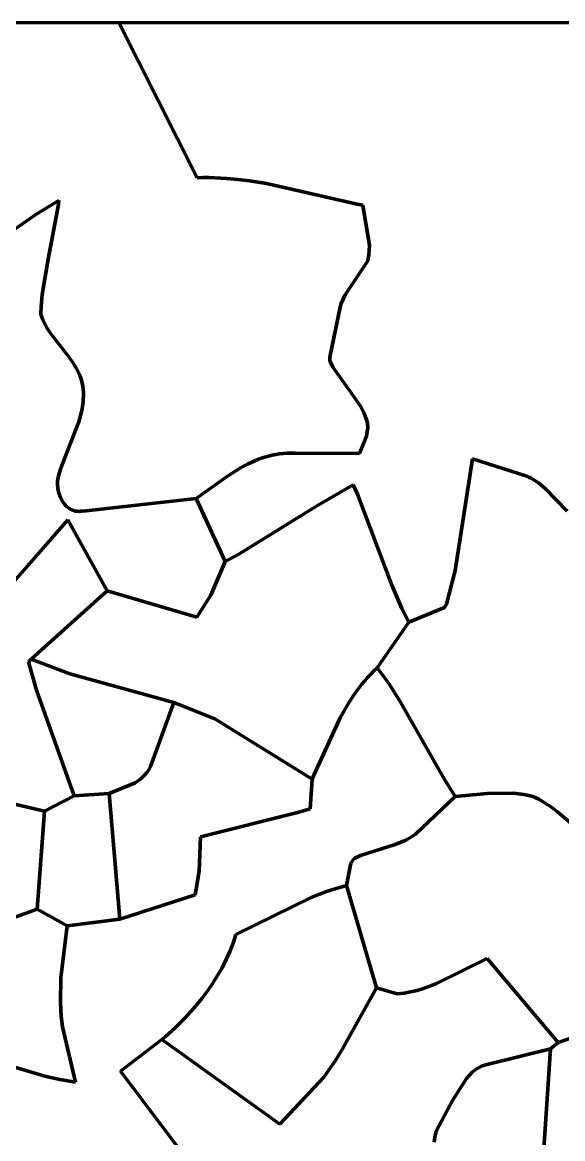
# Model space of a CAD drawing. Header units: millimetres. Extents: x 0 to 10.4, y 0 to 7.8.
# Drawn here: x 2.149 to 3.561, y 4.905 to 7.819 of the extents above; entities that cross this region are included whole.
import ezdxf

# ---------------------------------------------------------------- set-up
doc = ezdxf.new("R2010")
doc.units = ezdxf.units.MM
for name, color, linetype, lineweight in [('color#676767ff', 7, 'CONTINUOUS', 100), ('color#6b6b6bff', 7, 'CONTINUOUS', 100), ('color#6d6d6dff', 7, 'CONTINUOUS', 100), ('color#707070ff', 7, 'CONTINUOUS', 100), ('color#717171ff', 7, 'CONTINUOUS', 100), ('color#747474ff', 7, 'CONTINUOUS', 100), ('color#767676ff', 7, 'CONTINUOUS', 100), ('color#7c7c7cff', 7, 'CONTINUOUS', 100), ('color#7e7e7eff', 7, 'CONTINUOUS', 100), ('color#818181ff', 7, 'CONTINUOUS', 100), ('color#858585ff', 7, 'CONTINUOUS', 100), ('color#878787ff', 7, 'CONTINUOUS', 100), ('color#8f8f8fff', 7, 'CONTINUOUS', 100)]:
    doc.layers.add(name, color=color, linetype=linetype, lineweight=lineweight)

msp = doc.modelspace()

# ---------------------------------------------------------------- linework, layer by layer
at = {"layer": 'color#676767ff'}
for p, q in [((2.9034, 5.5339), (2.9441, 5.5497)), ((2.9441, 5.5497), (2.9753, 5.5597)), ((2.9753, 5.5597), (2.9965, 5.5654)), ((2.9965, 5.5654), (3.0749, 5.2984)), ((2.707, 5.4375), (2.9034, 5.5339)), ((2.0933, 5.4695), (2.1875, 5.5038)), ((2.1875, 5.5038), (2.2658, 5.4605)), ((2.2658, 5.4605), (2.2497, 5.3242)), ((2.6996, 5.4152), (2.707, 5.4375)), ((2.6815, 5.372), (2.6911, 5.3933)), ((2.6911, 5.3933), (2.6996, 5.4152)), ((2.6709, 5.351), (2.6815, 5.372)), ((2.6593, 5.3306), (2.6709, 5.351)), ((2.2497, 5.3242), (2.2482, 5.2603)), ((2.6335, 5.2913), (2.6468, 5.3107)), ((2.6468, 5.3107), (2.6593, 5.3306)), ((2.6195, 5.2724), (2.6335, 5.2913)), ((3.0749, 5.2984), (2.986, 5.1389)), ((2.2482, 5.2603), (2.2506, 5.2239)), ((2.597, 5.245), (2.6195, 5.2724)), ((2.2506, 5.2239), (2.2542, 5.1966)), ((2.5481, 5.1941), (2.5732, 5.2189)), ((2.5732, 5.2189), (2.597, 5.245)), ((2.2542, 5.1966), (2.2874, 5.0518)), ((2.522, 5.1706), (2.5481, 5.1941)), ((2.5131, 5.1631), (2.522, 5.1706)), ((2.8217, 4.9424), (2.5131, 5.1631)), ((2.2076, 5.068), (1.9864, 5.1334)), ((2.986, 5.1389), (2.9676, 5.1085)), ((2.9676, 5.1085), (2.9365, 5.0655)), ((2.2472, 5.059), (2.2076, 5.068)), ((2.2874, 5.0518), (2.2472, 5.059)), ((2.9365, 5.0655), (2.8217, 4.9424))]:
    msp.add_line(p, q, dxfattribs=at)
at = {"layer": 'color#6b6b6bff'}
for p, q in [((2.0221, 6.2403), (2.2681, 6.5205)), ((2.2681, 6.5205), (2.3704, 6.3354)), ((2.3704, 6.3354), (2.1719, 6.1567)), ((2.1719, 6.1567), (2.1653, 6.1494)), ((2.1653, 6.1494), (2.1858, 6.0757)), ((2.1858, 6.0757), (2.2846, 5.7998)), ((2.2066, 5.7601), (2.0716, 5.7912)), ((2.2846, 5.7998), (2.2066, 5.7601))]:
    msp.add_line(p, q, dxfattribs=at)
at = {"layer": 'color#6d6d6dff'}
for p, q in [((3.2299, 5.3092), (3.3637, 5.3748)), ((3.3637, 5.3748), (3.5496, 5.1558)), ((3.1973, 5.2969), (3.2299, 5.3092)), ((2.986, 5.1389), (3.0749, 5.2984)), ((3.0749, 5.2984), (3.1289, 5.2825)), ((3.1289, 5.2825), (3.1465, 5.2845)), ((3.1465, 5.2845), (3.1637, 5.2877)), ((3.1637, 5.2877), (3.1807, 5.2918)), ((3.1807, 5.2918), (3.1973, 5.2969)), ((2.4052, 5.081), (2.5131, 5.1631)), ((2.5131, 5.1631), (2.8217, 4.9424)), ((2.9676, 5.1085), (2.986, 5.1389)), ((3.5295, 5.1388), (3.36, 5.0974)), ((3.5496, 5.1558), (3.5295, 5.1388)), ((2.9365, 5.0655), (2.9676, 5.1085)), ((2.5845, 4.8436), (2.4052, 5.081)), ((3.325, 5.078), (3.3101, 5.0615)), ((3.3353, 5.0862), (3.325, 5.078)), ((3.3429, 5.0908), (3.3353, 5.0862)), ((3.3511, 5.0945), (3.3429, 5.0908)), ((3.36, 5.0974), (3.3511, 5.0945)), ((2.8217, 4.9424), (2.9365, 5.0655)), ((3.3101, 5.0615), (3.2731, 5.0046)), ((3.2731, 5.0046), (3.2304, 4.924)), ((3.2267, 4.9081), (3.2256, 4.8956)), ((3.2304, 4.924), (3.2267, 4.9081))]:
    msp.add_line(p, q, dxfattribs=at)
at = {"layer": 'color#707070ff'}
for p, q in [((2.0716, 5.7912), (2.2066, 5.7601)), ((2.2066, 5.7601), (2.1875, 5.5038)), ((2.1875, 5.5038), (2.0933, 5.4695))]:
    msp.add_line(p, q, dxfattribs=at)
at = {"layer": 'color#717171ff'}
for p, q in [((3.0594, 6.1177), (3.0677, 6.1261)), ((3.0677, 6.1261), (3.0764, 6.1342)), ((3.0764, 6.1342), (3.0927, 6.1125)), ((3.0363, 6.0913), (3.0437, 6.1003)), ((3.0437, 6.1003), (3.0514, 6.1091)), ((3.0514, 6.1091), (3.0594, 6.1177)), ((3.0927, 6.1125), (3.1083, 6.0903)), ((3.009, 6.0536), (3.0222, 6.0728)), ((3.0222, 6.0728), (3.0363, 6.0913)), ((3.1083, 6.0903), (3.1376, 6.0447)), ((2.9967, 6.0338), (3.009, 6.0536)), ((3.1376, 6.0447), (3.2515, 5.8441)), ((2.9795, 6.0032), (2.9967, 6.0338)), ((2.911, 5.854), (2.9795, 6.0032)), ((2.9009, 5.7656), (2.9063, 5.8434)), ((2.9063, 5.8434), (2.911, 5.854)), ((3.2515, 5.8441), (3.2806, 5.7983)), ((3.2806, 5.7983), (3.1763, 5.6999)), ((2.6148, 5.6926), (2.8717, 5.7568)), ((2.8717, 5.7568), (2.9009, 5.7656)), ((2.6112, 5.6033), (2.6148, 5.6926)), ((3.1509, 5.6842), (3.1235, 5.6729)), ((3.1664, 5.693), (3.1509, 5.6842)), ((3.1763, 5.6999), (3.1664, 5.693)), ((3.1235, 5.6729), (3.0326, 5.644)), ((3.0165, 5.6363), (3.0079, 5.6237)), ((3.0326, 5.644), (3.0165, 5.6363)), ((2.6007, 5.5413), (2.6112, 5.6033)), ((3.0079, 5.6237), (2.9965, 5.5654)), ((2.4034, 5.4773), (2.6007, 5.5413)), ((2.9441, 5.5497), (2.9034, 5.5339)), ((2.9753, 5.5597), (2.9441, 5.5497)), ((2.9965, 5.5654), (2.9753, 5.5597)), ((2.9034, 5.5339), (2.707, 5.4375)), ((2.2497, 5.3242), (2.2658, 5.4605)), ((2.2658, 5.4605), (2.4034, 5.4773)), ((2.707, 5.4375), (2.6996, 5.4152)), ((2.6911, 5.3933), (2.6815, 5.372)), ((2.6996, 5.4152), (2.6911, 5.3933)), ((2.6815, 5.372), (2.6709, 5.351)), ((2.6709, 5.351), (2.6593, 5.3306)), ((2.2482, 5.2603), (2.2497, 5.3242)), ((2.6468, 5.3107), (2.6335, 5.2913)), ((2.6593, 5.3306), (2.6468, 5.3107)), ((2.6335, 5.2913), (2.6195, 5.2724)), ((2.2506, 5.2239), (2.2482, 5.2603)), ((2.6195, 5.2724), (2.597, 5.245)), ((2.2542, 5.1966), (2.2506, 5.2239)), ((2.5732, 5.2189), (2.5481, 5.1941)), ((2.597, 5.245), (2.5732, 5.2189)), ((2.2874, 5.0518), (2.2542, 5.1966)), ((2.5481, 5.1941), (2.522, 5.1706)), ((2.5131, 5.1631), (2.4052, 5.081)), ((2.522, 5.1706), (2.5131, 5.1631)), ((1.9864, 5.1334), (2.2076, 5.068)), ((2.4052, 5.081), (2.5845, 4.8436)), ((2.2076, 5.068), (2.2472, 5.059)), ((2.2472, 5.059), (2.2874, 5.0518))]:
    msp.add_line(p, q, dxfattribs=at)
at = {"layer": 'color#747474ff'}
for p, q in [((2.1653, 6.1494), (2.1719, 6.1567)), ((2.1719, 6.1567), (2.2726, 6.1185)), ((2.1858, 6.0757), (2.1653, 6.1494)), ((2.2726, 6.1185), (2.5452, 6.043)), ((2.2846, 5.7998), (2.1858, 6.0757)), ((2.5452, 6.043), (2.4837, 5.8764)), ((2.4743, 5.8604), (2.4685, 5.8534)), ((2.4794, 5.868), (2.4743, 5.8604)), ((2.4837, 5.8764), (2.4794, 5.868)), ((2.4438, 5.8337), (2.3758, 5.806)), ((2.4587, 5.8442), (2.4438, 5.8337)), ((2.4685, 5.8534), (2.4587, 5.8442)), ((2.3758, 5.806), (2.2846, 5.7998))]:
    msp.add_line(p, q, dxfattribs=at)
at = {"layer": 'color#767676ff'}
for p, q in [((3.36, 5.0974), (3.5295, 5.1388)), ((3.5295, 5.1388), (3.5104, 4.8519)), ((3.3101, 5.0615), (3.325, 5.078)), ((3.325, 5.078), (3.3353, 5.0862)), ((3.3353, 5.0862), (3.3429, 5.0908)), ((3.3429, 5.0908), (3.3511, 5.0945)), ((3.3511, 5.0945), (3.36, 5.0974)), ((3.2731, 5.0046), (3.3101, 5.0615)), ((3.2304, 4.924), (3.2731, 5.0046)), ((3.2256, 4.8956), (3.2267, 4.9081)), ((3.2267, 4.9081), (3.2304, 4.924))]:
    msp.add_line(p, q, dxfattribs=at)
at = {"layer": 'color#7c7c7cff'}
for p, q in [((2.1845, 7.3176), (2.2446, 7.3539)), ((2.2446, 7.3539), (2.2434, 7.3436)), ((2.0692, 7.2373), (2.1845, 7.3176)), ((2.2434, 7.3436), (2.2165, 7.2007)), ((2.2165, 7.2007), (2.2006, 7.1087)), ((2.2006, 7.1087), (2.1978, 7.0778)), ((2.1978, 7.0778), (2.197, 7.0571)), ((2.197, 7.0571), (2.1995, 7.0497)), ((2.1995, 7.0497), (2.2024, 7.0424)), ((2.2024, 7.0424), (2.2057, 7.0354)), ((2.2057, 7.0354), (2.2093, 7.0285)), ((2.2093, 7.0285), (2.2131, 7.0217)), ((2.2131, 7.0217), (2.2216, 7.0086)), ((2.2216, 7.0086), (2.2701, 6.9461)), ((2.2701, 6.9461), (2.2835, 6.9269)), ((2.2835, 6.9269), (2.2913, 6.9136)), ((2.2913, 6.9136), (2.2948, 6.9067)), ((2.2948, 6.9067), (2.298, 6.8997)), ((2.298, 6.8997), (2.3008, 6.8925)), ((2.3008, 6.8925), (2.3032, 6.8851)), ((2.3032, 6.8851), (2.3052, 6.8775)), ((2.3052, 6.8775), (2.3067, 6.8697)), ((2.3067, 6.8697), (2.3078, 6.8616)), ((2.3078, 6.8616), (2.3083, 6.8527)), ((2.3083, 6.8527), (2.3084, 6.8439)), ((2.3074, 6.8266), (2.3063, 6.8181)), ((2.3081, 6.8352), (2.3074, 6.8266)), ((2.3084, 6.8439), (2.3081, 6.8352)), ((2.3011, 6.7929), (2.2963, 6.7765)), ((2.3049, 6.8096), (2.3011, 6.7929)), ((2.3063, 6.8181), (2.3049, 6.8096)), ((2.2963, 6.7765), (2.2812, 6.736)), ((2.2812, 6.736), (2.2494, 6.6552)), ((2.2494, 6.6552), (2.2446, 6.6387)), ((2.2409, 6.6219), (2.2406, 6.6142)), ((2.2446, 6.6387), (2.2409, 6.6219)), ((2.2406, 6.6142), (2.2416, 6.6022)), ((2.2416, 6.6022), (2.2443, 6.5902)), ((2.2443, 6.5902), (2.2486, 6.5785)), ((2.2486, 6.5785), (2.2544, 6.5678)), ((2.2544, 6.5678), (2.2591, 6.5613)), ((2.2591, 6.5613), (2.2645, 6.5555)), ((2.3153, 6.5435), (2.6032, 6.5765)), ((2.6032, 6.5765), (2.6786, 6.4118)), ((2.2645, 6.5555), (2.2705, 6.5507)), ((2.2705, 6.5507), (2.2771, 6.5468)), ((2.2771, 6.5468), (2.2807, 6.5453)), ((2.2807, 6.5453), (2.2844, 6.5441)), ((2.2844, 6.5441), (2.2882, 6.5432)), ((2.2882, 6.5432), (2.2922, 6.5426)), ((2.2922, 6.5426), (2.2963, 6.5424)), ((2.2963, 6.5424), (2.3006, 6.5426)), ((2.3006, 6.5426), (2.305, 6.5431)), ((2.305, 6.5431), (2.3153, 6.5435)), ((2.2681, 6.5205), (2.0221, 6.2403)), ((2.3704, 6.3354), (2.2681, 6.5205)), ((2.6786, 6.4118), (2.6412, 6.3238)), ((2.6051, 6.2665), (2.3704, 6.3354)), ((2.6412, 6.3238), (2.6051, 6.2665)), ((3.2806, 5.7983), (3.3635, 5.8057)), ((3.3635, 5.8057), (3.4327, 5.8066)), ((3.4327, 5.8066), (3.4601, 5.8034)), ((3.4601, 5.8034), (3.4805, 5.7992)), ((3.1763, 5.6999), (3.2806, 5.7983)), ((3.4805, 5.7992), (3.4897, 5.7952)), ((3.4897, 5.7952), (3.4986, 5.7908)), ((3.4986, 5.7908), (3.5072, 5.786)), ((3.5072, 5.786), (3.5157, 5.781)), ((3.5157, 5.781), (3.5321, 5.77)), ((3.5321, 5.77), (3.5479, 5.7582)), ((3.5479, 5.7582), (3.6236, 5.6937)), ((3.1235, 5.6729), (3.1509, 5.6842)), ((3.1509, 5.6842), (3.1664, 5.693)), ((3.1664, 5.693), (3.1763, 5.6999)), ((3.0326, 5.644), (3.1235, 5.6729)), ((3.0079, 5.6237), (3.0165, 5.6363)), ((3.0165, 5.6363), (3.0326, 5.644)), ((2.9965, 5.5654), (3.0079, 5.6237)), ((3.0749, 5.2984), (2.9965, 5.5654)), ((3.3637, 5.3748), (3.2299, 5.3092)), ((3.5496, 5.1558), (3.3637, 5.3748)), ((3.2299, 5.3092), (3.1973, 5.2969)), ((3.1289, 5.2825), (3.0749, 5.2984)), ((3.1465, 5.2845), (3.1289, 5.2825)), ((3.1637, 5.2877), (3.1465, 5.2845)), ((3.1807, 5.2918), (3.1637, 5.2877)), ((3.1973, 5.2969), (3.1807, 5.2918)), ((3.6855, 5.2032), (3.5496, 5.1558))]:
    msp.add_line(p, q, dxfattribs=at)
at = {"layer": 'color#7e7e7eff'}
for p, q in [((2.4837, 5.8764), (2.5452, 6.043)), ((2.5452, 6.043), (2.6524, 6.0005)), ((2.6524, 6.0005), (2.9063, 5.8434)), ((2.4685, 5.8534), (2.4743, 5.8604)), ((2.4743, 5.8604), (2.4794, 5.868)), ((2.4794, 5.868), (2.4837, 5.8764)), ((2.3758, 5.806), (2.4438, 5.8337)), ((2.4438, 5.8337), (2.4587, 5.8442)), ((2.4587, 5.8442), (2.4685, 5.8534)), ((2.9063, 5.8434), (2.9009, 5.7656)), ((2.4034, 5.4773), (2.3758, 5.806)), ((2.8717, 5.7568), (2.6148, 5.6926)), ((2.9009, 5.7656), (2.8717, 5.7568)), ((2.6148, 5.6926), (2.6112, 5.6033)), ((2.6112, 5.6033), (2.6007, 5.5413)), ((2.6007, 5.5413), (2.4034, 5.4773))]:
    msp.add_line(p, q, dxfattribs=at)
at = {"layer": 'color#818181ff'}
for p, q in [((3.2805, 6.388), (3.3253, 6.6796)), ((3.3253, 6.6796), (3.4676, 6.634)), ((3.4676, 6.634), (3.4731, 6.6317)), ((3.4731, 6.6317), (3.4785, 6.6292)), ((3.4785, 6.6292), (3.4886, 6.6235)), ((3.4886, 6.6235), (3.4982, 6.6169)), ((3.4982, 6.6169), (3.5158, 6.6019)), ((3.5158, 6.6019), (3.573, 6.5431)), ((3.2577, 6.3001), (3.2805, 6.388)), ((3.2521, 6.2911), (3.2577, 6.3001)), ((3.1589, 6.2532), (3.2521, 6.2911)), ((3.0764, 6.1342), (3.1589, 6.2532)), ((3.0927, 6.1125), (3.0764, 6.1342)), ((3.1083, 6.0903), (3.0927, 6.1125)), ((3.1376, 6.0447), (3.1083, 6.0903)), ((3.2515, 5.8441), (3.1376, 6.0447)), ((3.2806, 5.7983), (3.2515, 5.8441)), ((3.3635, 5.8057), (3.2806, 5.7983)), ((3.4327, 5.8066), (3.3635, 5.8057)), ((3.4601, 5.8034), (3.4327, 5.8066)), ((3.4805, 5.7992), (3.4601, 5.8034)), ((3.4897, 5.7952), (3.4805, 5.7992)), ((3.4986, 5.7908), (3.4897, 5.7952)), ((3.5072, 5.786), (3.4986, 5.7908)), ((3.5157, 5.781), (3.5072, 5.786)), ((3.5321, 5.77), (3.5157, 5.781)), ((3.5479, 5.7582), (3.5321, 5.77)), ((3.6236, 5.6937), (3.5479, 5.7582))]:
    msp.add_line(p, q, dxfattribs=at)
at = {"layer": 'color#858585ff'}
for p, q in [((3.5496, 5.1558), (3.6855, 5.2032)), ((3.5104, 4.8519), (3.5295, 5.1388)), ((3.5295, 5.1388), (3.5496, 5.1558))]:
    msp.add_line(p, q, dxfattribs=at)
at = {"layer": 'color#878787ff'}
for p, q in [((2.1011, 7.8194), (2.401, 7.8194)), ((2.401, 7.8194), (2.6062, 7.4138)), ((2.6062, 7.4138), (2.6215, 7.4141)), ((2.6215, 7.4141), (2.6367, 7.4141)), ((2.6367, 7.4141), (2.6518, 7.4137)), ((2.6518, 7.4137), (2.6821, 7.412)), ((2.6821, 7.412), (2.7122, 7.4092)), ((2.7122, 7.4092), (2.7422, 7.4054)), ((2.7422, 7.4054), (2.787, 7.3982)), ((2.787, 7.3982), (3.0239, 7.3448)), ((2.2446, 7.3539), (2.1845, 7.3176)), ((2.2434, 7.3436), (2.2446, 7.3539)), ((2.1845, 7.3176), (2.0692, 7.2373)), ((2.2165, 7.2007), (2.2434, 7.3436)), ((3.0239, 7.3448), (3.0387, 7.3416)), ((3.0387, 7.3416), (3.0559, 7.237)), ((3.0559, 7.237), (3.0547, 7.212)), ((2.2006, 7.1087), (2.2165, 7.2007)), ((3.0547, 7.212), (3.0519, 7.1971)), ((3.0519, 7.1971), (2.9924, 7.1075)), ((2.1978, 7.0778), (2.2006, 7.1087)), ((2.9825, 7.0851), (2.9795, 7.0756)), ((2.9924, 7.1075), (2.9825, 7.0851)), ((2.197, 7.0571), (2.1978, 7.0778)), ((2.1995, 7.0497), (2.197, 7.0571)), ((2.9795, 7.0756), (2.9523, 6.9453)), ((2.2024, 7.0424), (2.1995, 7.0497)), ((2.2057, 7.0354), (2.2024, 7.0424)), ((2.2093, 7.0285), (2.2057, 7.0354)), ((2.2131, 7.0217), (2.2093, 7.0285)), ((2.2216, 7.0086), (2.2131, 7.0217)), ((2.2701, 6.9461), (2.2216, 7.0086)), ((2.2835, 6.9269), (2.2701, 6.9461)), ((2.9523, 6.9453), (2.9522, 6.9354)), ((2.2913, 6.9136), (2.2835, 6.9269)), ((2.2948, 6.9067), (2.2913, 6.9136)), ((2.9522, 6.9354), (2.9606, 6.9187)), ((2.9606, 6.9187), (3.0041, 6.8578)), ((2.298, 6.8997), (2.2948, 6.9067)), ((2.3008, 6.8925), (2.298, 6.8997)), ((2.3032, 6.8851), (2.3008, 6.8925)), ((2.3052, 6.8775), (2.3032, 6.8851)), ((2.3067, 6.8697), (2.3052, 6.8775)), ((2.3078, 6.8616), (2.3067, 6.8697)), ((2.3083, 6.8527), (2.3078, 6.8616)), ((2.3084, 6.8439), (2.3083, 6.8527)), ((3.0041, 6.8578), (3.0325, 6.8169)), ((2.3063, 6.8181), (2.3074, 6.8266)), ((2.3074, 6.8266), (2.3081, 6.8352)), ((2.3081, 6.8352), (2.3084, 6.8439)), ((2.2963, 6.7765), (2.3011, 6.7929)), ((2.3011, 6.7929), (2.3049, 6.8096)), ((2.3049, 6.8096), (2.3063, 6.8181)), ((3.0325, 6.8169), (3.0412, 6.8003)), ((3.0412, 6.8003), (3.046, 6.7888)), ((2.2812, 6.736), (2.2963, 6.7765)), ((3.046, 6.7888), (3.0481, 6.7828)), ((3.0481, 6.7828), (3.051, 6.7732)), ((3.051, 6.7732), (3.0521, 6.7606)), ((2.2494, 6.6552), (2.2812, 6.736)), ((3.0484, 6.7387), (3.0297, 6.6938)), ((3.0521, 6.7606), (3.0484, 6.7387)), ((2.7641, 6.6776), (2.755, 6.6738)), ((2.7734, 6.6811), (2.7641, 6.6776)), ((2.7827, 6.6842), (2.7734, 6.6811)), ((2.7922, 6.687), (2.7827, 6.6842)), ((2.8018, 6.6894), (2.7922, 6.687)), ((2.8115, 6.6914), (2.8018, 6.6894)), ((2.8213, 6.6929), (2.8115, 6.6914)), ((2.8313, 6.6939), (2.8213, 6.6929)), ((2.8413, 6.6945), (2.8313, 6.6939)), ((2.8515, 6.6946), (2.8413, 6.6945)), ((2.8619, 6.6942), (2.8515, 6.6946)), ((3.0297, 6.6938), (2.8619, 6.6942)), ((2.2446, 6.6387), (2.2494, 6.6552)), ((2.7193, 6.6559), (2.685, 6.6346)), ((2.737, 6.6654), (2.7193, 6.6559)), ((2.755, 6.6738), (2.737, 6.6654)), ((2.2406, 6.6142), (2.2409, 6.6219)), ((2.2409, 6.6219), (2.2446, 6.6387)), ((2.685, 6.6346), (2.6032, 6.5765)), ((2.2416, 6.6022), (2.2406, 6.6142)), ((2.2443, 6.5902), (2.2416, 6.6022)), ((2.2486, 6.5785), (2.2443, 6.5902)), ((2.9207, 6.558), (3.014, 6.612)), ((3.014, 6.612), (3.0246, 6.5875)), ((2.2544, 6.5678), (2.2486, 6.5785)), ((2.2591, 6.5613), (2.2544, 6.5678)), ((2.2645, 6.5555), (2.2591, 6.5613)), ((2.6032, 6.5765), (2.3153, 6.5435)), ((3.0246, 6.5875), (3.1144, 6.3502)), ((2.2705, 6.5507), (2.2645, 6.5555)), ((2.2771, 6.5468), (2.2705, 6.5507)), ((2.2807, 6.5453), (2.2771, 6.5468)), ((2.2844, 6.5441), (2.2807, 6.5453)), ((2.2882, 6.5432), (2.2844, 6.5441)), ((2.2922, 6.5426), (2.2882, 6.5432)), ((2.2963, 6.5424), (2.2922, 6.5426)), ((2.3006, 6.5426), (2.2963, 6.5424)), ((2.305, 6.5431), (2.3006, 6.5426)), ((2.3153, 6.5435), (2.305, 6.5431)), ((2.7144, 6.4307), (2.9207, 6.558)), ((2.6786, 6.4118), (2.7144, 6.4307)), ((2.6412, 6.3238), (2.6786, 6.4118)), ((2.1719, 6.1567), (2.3704, 6.3354)), ((2.3704, 6.3354), (2.6051, 6.2665)), ((3.1144, 6.3502), (3.141, 6.2891)), ((2.6051, 6.2665), (2.6412, 6.3238)), ((3.141, 6.2891), (3.1589, 6.2532)), ((3.1589, 6.2532), (3.0764, 6.1342)), ((2.2726, 6.1185), (2.1719, 6.1567)), ((3.0677, 6.1261), (3.0594, 6.1177)), ((3.0764, 6.1342), (3.0677, 6.1261)), ((2.5452, 6.043), (2.2726, 6.1185)), ((3.0437, 6.1003), (3.0363, 6.0913)), ((3.0514, 6.1091), (3.0437, 6.1003)), ((3.0594, 6.1177), (3.0514, 6.1091)), ((3.0222, 6.0728), (3.009, 6.0536)), ((3.0363, 6.0913), (3.0222, 6.0728)), ((2.6524, 6.0005), (2.5452, 6.043)), ((3.009, 6.0536), (2.9967, 6.0338)), ((2.9967, 6.0338), (2.9795, 6.0032)), ((2.9063, 5.8434), (2.6524, 6.0005)), ((2.9795, 6.0032), (2.911, 5.854)), ((2.911, 5.854), (2.9063, 5.8434)), ((2.2846, 5.7998), (2.3758, 5.806)), ((2.3758, 5.806), (2.4034, 5.4773)), ((2.2066, 5.7601), (2.2846, 5.7998)), ((2.1875, 5.5038), (2.2066, 5.7601)), ((2.2658, 5.4605), (2.1875, 5.5038)), ((2.4034, 5.4773), (2.2658, 5.4605))]:
    msp.add_line(p, q, dxfattribs=at)
at = {"layer": 'color#8f8f8fff'}
for p, q in [((2.401, 7.8194), (6.0166, 7.8194)), ((2.6062, 7.4138), (2.401, 7.8194)), ((2.6215, 7.4141), (2.6062, 7.4138)), ((2.6367, 7.4141), (2.6215, 7.4141)), ((2.6518, 7.4137), (2.6367, 7.4141)), ((2.6821, 7.412), (2.6518, 7.4137)), ((2.7122, 7.4092), (2.6821, 7.412)), ((2.7422, 7.4054), (2.7122, 7.4092)), ((2.787, 7.3982), (2.7422, 7.4054)), ((3.0239, 7.3448), (2.787, 7.3982)), ((3.0387, 7.3416), (3.0239, 7.3448)), ((3.0559, 7.237), (3.0387, 7.3416)), ((3.0547, 7.212), (3.0559, 7.237)), ((3.0519, 7.1971), (3.0547, 7.212)), ((2.9924, 7.1075), (3.0519, 7.1971)), ((2.9795, 7.0756), (2.9825, 7.0851)), ((2.9825, 7.0851), (2.9924, 7.1075)), ((2.9523, 6.9453), (2.9795, 7.0756)), ((2.9522, 6.9354), (2.9523, 6.9453)), ((2.9606, 6.9187), (2.9522, 6.9354)), ((3.0041, 6.8578), (2.9606, 6.9187)), ((3.0325, 6.8169), (3.0041, 6.8578)), ((3.0412, 6.8003), (3.0325, 6.8169)), ((3.046, 6.7888), (3.0412, 6.8003)), ((3.0481, 6.7828), (3.046, 6.7888)), ((3.051, 6.7732), (3.0481, 6.7828)), ((3.0521, 6.7606), (3.051, 6.7732)), ((3.0297, 6.6938), (3.0484, 6.7387)), ((3.0484, 6.7387), (3.0521, 6.7606)), ((2.755, 6.6738), (2.7641, 6.6776)), ((2.7641, 6.6776), (2.7734, 6.6811)), ((2.7734, 6.6811), (2.7827, 6.6842)), ((2.7827, 6.6842), (2.7922, 6.687)), ((2.7922, 6.687), (2.8018, 6.6894)), ((2.8018, 6.6894), (2.8115, 6.6914)), ((2.8115, 6.6914), (2.8213, 6.6929)), ((2.8213, 6.6929), (2.8313, 6.6939)), ((2.8313, 6.6939), (2.8413, 6.6945)), ((2.8413, 6.6945), (2.8515, 6.6946)), ((2.8515, 6.6946), (2.8619, 6.6942)), ((2.8619, 6.6942), (3.0297, 6.6938)), ((3.3253, 6.6796), (3.2805, 6.388)), ((3.4676, 6.634), (3.3253, 6.6796)), ((2.685, 6.6346), (2.7193, 6.6559)), ((2.7193, 6.6559), (2.737, 6.6654)), ((2.737, 6.6654), (2.755, 6.6738)), ((2.6032, 6.5765), (2.685, 6.6346)), ((3.4731, 6.6317), (3.4676, 6.634)), ((3.4785, 6.6292), (3.4731, 6.6317)), ((3.4886, 6.6235), (3.4785, 6.6292)), ((3.4982, 6.6169), (3.4886, 6.6235)), ((3.5158, 6.6019), (3.4982, 6.6169)), ((3.014, 6.612), (2.9207, 6.558)), ((3.0246, 6.5875), (3.014, 6.612)), ((3.573, 6.5431), (3.5158, 6.6019)), ((2.6786, 6.4118), (2.6032, 6.5765)), ((3.1144, 6.3502), (3.0246, 6.5875)), ((2.9207, 6.558), (2.7144, 6.4307)), ((2.7144, 6.4307), (2.6786, 6.4118)), ((3.2805, 6.388), (3.2577, 6.3001)), ((3.141, 6.2891), (3.1144, 6.3502)), ((3.2577, 6.3001), (3.2521, 6.2911)), ((3.1589, 6.2532), (3.141, 6.2891)), ((3.2521, 6.2911), (3.1589, 6.2532))]:
    msp.add_line(p, q, dxfattribs=at)

doc.saveas('drawing.dxf')
